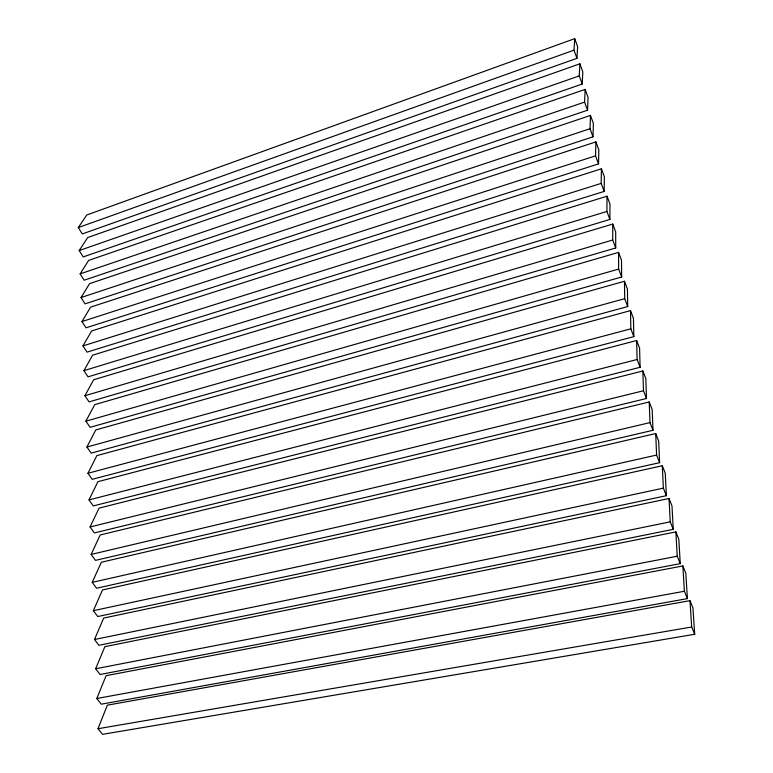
<?xml version="1.0" encoding="UTF-8"?>
<svg xmlns="http://www.w3.org/2000/svg" width="773" height="773" viewBox="0 0 773 773"><rect width="100%" height="100%" fill="white"/><g stroke="black" fill="none" stroke-linecap="round" stroke-linejoin="round"><path stroke-width="1.16" d="M615.723 247.969L612.728 240.017L612.747 224.054L93.659 379.746L84.904 395.728L89.069 401.892L615.723 247.969L615.685 231.91L612.747 224.054M609.887 219.445L609.965 204.082L607.037 196.197L92.625 355.194L83.919 370.634L88.054 376.838L609.887 219.445L606.902 211.464L607.037 196.197M604.167 191.424L604.351 176.737L601.423 168.814L91.61 330.989L82.943 345.918L87.059 352.159L604.167 191.424L601.172 183.404L601.423 168.814M598.534 163.886L598.824 149.846L595.896 141.894L90.605 307.132L81.986 321.558L86.074 327.829L598.534 163.886L595.548 155.837L595.896 141.894M592.997 136.821L593.393 123.409L590.475 115.438L89.61 283.614L81.049 297.557L85.107 303.847L592.997 136.821L590.021 128.733L590.475 115.438M587.557 110.21L588.05 97.417L585.142 89.407L88.634 260.424L80.112 273.893L84.151 280.213L587.557 110.21L584.581 102.104L585.142 89.407M582.214 84.044L582.803 71.85L579.895 63.821L87.678 237.562L79.204 250.568L83.204 256.916L582.214 84.044L579.248 75.909L579.895 63.821M576.948 58.323L577.634 46.699L574.735 38.65L86.731 215.02L78.295 227.571L82.276 233.939L576.948 58.323L573.991 50.168L574.735 38.65M97.987 728.726L107.341 705.169L689.97 600.66L692.937 607.887L694.705 634.275L102.519 734.35L97.987 728.726L691.68 627L694.705 634.275M96.799 698.502L106.104 675.679L682.849 565.952L685.815 573.247L687.41 598.611L101.292 704.184L96.799 698.502L684.385 591.258L687.41 598.611M95.63 668.761L104.886 646.653L675.873 531.901L678.829 539.264L680.259 563.633L100.094 674.5L95.63 668.761L677.235 556.212L680.259 563.633M94.48 639.503L103.679 618.081L669.022 498.498L671.988 505.929L673.244 529.331L98.915 645.291L94.48 639.503L670.23 521.843L673.244 529.331M93.349 610.699L102.5 589.954L662.297 465.723L665.263 473.211L666.365 495.686L97.756 616.545L93.349 610.699L663.35 488.13L666.365 495.686M92.238 582.349L101.331 562.251L655.707 433.547L658.664 441.093L659.62 462.679L96.606 588.243L92.238 582.349L656.596 455.055L655.707 433.547M91.137 554.444L100.19 534.984L649.223 401.97L652.19 409.564L653.001 430.281L95.485 560.377L91.137 554.444L649.977 422.609L649.223 401.97M90.055 526.973L99.06 508.132L642.875 370.972L645.832 378.615L646.499 398.491L94.374 532.945L90.055 526.973L643.484 390.761L642.875 370.972M88.992 499.918L97.939 481.676L636.623 340.526L639.58 348.217L640.112 367.281L93.282 505.938L88.992 499.918L637.107 359.503L636.623 340.526M87.948 473.269L96.847 455.626L630.497 310.63L633.445 318.37L633.85 336.642L92.2 479.337L87.948 473.269L630.845 328.815L630.497 310.63M86.914 447.036L95.765 429.952L624.478 281.256L627.425 289.034L627.695 306.552L91.146 453.133L86.914 447.036L624.69 298.678L624.478 281.256M85.9 421.188L94.702 404.666L618.564 252.404L621.502 260.221L621.656 276.995L90.103 427.324L85.9 421.188L618.651 269.081L618.564 252.404M78.295 227.571L573.991 50.168M79.204 250.568L579.248 75.909M80.112 273.893L584.581 102.104M81.049 297.557L590.021 128.733M81.986 321.558L595.548 155.837M82.943 345.918L601.172 183.404M83.919 370.634L606.902 211.464M84.904 395.728L612.728 240.017M656.596 455.055L659.62 462.679M649.977 422.609L653.001 430.281M643.484 390.761L646.499 398.491M637.107 359.503L640.112 367.281M630.845 328.815L633.85 336.642M624.69 298.678L627.695 306.552M618.651 269.081L621.656 276.995M689.97 600.66L691.68 627M682.849 565.952L684.385 591.258M675.873 531.901L677.235 556.212M669.022 498.498L670.23 521.843M662.297 465.723L663.35 488.13"/></g></svg>
